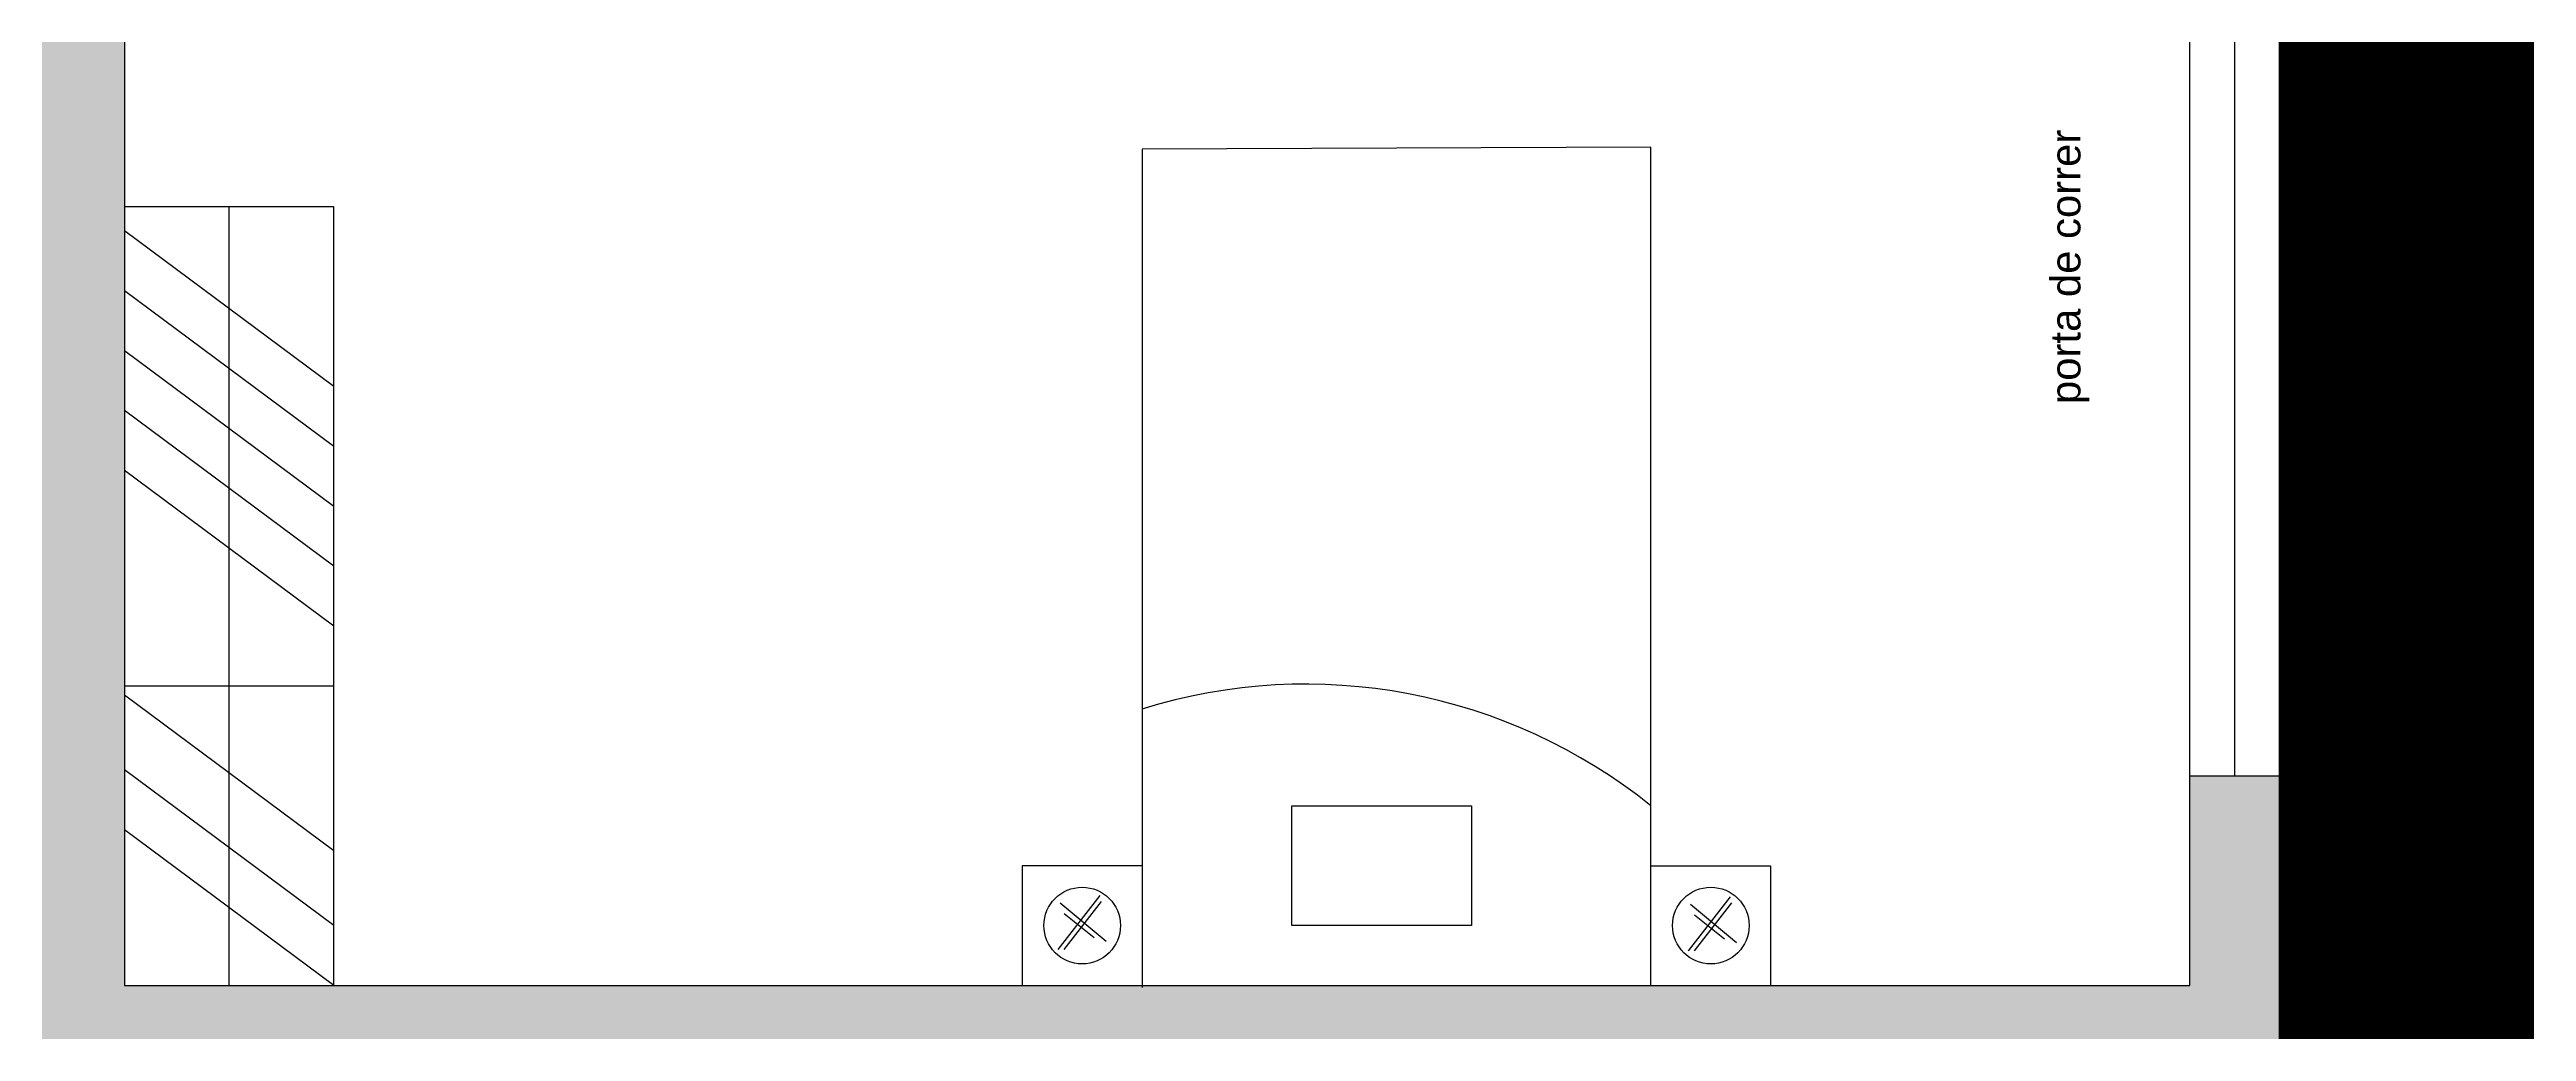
# Model space of a CAD drawing. Header units: millimetres. Extents: x -656 to 1500, y 0 to 1085.
# Drawn here: x 672.5 to 1086.2, y 372.3 to 536.3 of the extents above; entities that cross this region are included whole.
import ezdxf

# ---------------------------------------------------------------- set-up
doc = ezdxf.new("R2010")
doc.units = ezdxf.units.MM
for name, color, linetype, lineweight, true_color in [('1 - paredes', 7, 'Continuous', 25, 0x000000), ('2 - portas e janelas', 1, 'Continuous', 25, 0xff0000), ('3 - pisos e telhados', 4, 'Continuous', 25, 0x00ffff), ('4 - layouts dos objetos', 83, 'Continuous', 25, 0x63c85c), ('6 - legendas', 7, 'Continuous', 25, 0x000000)]:
    doc.layers.add(name, color=color, linetype=linetype, lineweight=lineweight, true_color=true_color)
doc.styles.add('textstyle21', font='')
doc.styles.get('textstyle21').set_extended_font_data('Arial')

msp = doc.modelspace()

# ---------------------------------------------------------------- hatches: boundary and pattern name
at = {"layer": '1 - paredes', "true_color": 0xa0a0a4}
msp.add_hatch(color=252, dxfattribs=at).paths.add_polyline_path([(685, 625), (685, 380), (1030, 380), (1030, 415), (1045, 415), (1045, 365), (1000, 365), (1000, 355), (985, 355), (985, 365), (670, 365), (670, 640), (695, 640), (695, 625)])
at = {"layer": '3 - pisos e telhados', "true_color": 0xdfc591}
h = msp.add_hatch(dxfattribs=at)
h.set_pattern_fill('ACAD_ISO02W100', color=31, scale=4, angle=-45, style=0)
h.set_pattern_definition([(45, (0, 0), (-0.088388348, 0.088388348), [])])
h.paths.add_polyline_path([(1045, 1065), (1480, 1065), (1480, 365), (1045, 365)])

# ---------------------------------------------------------------- linework, layer by layer
at = {"layer": '1 - paredes'}
for p, q in [((685, 625), (685, 380)), ((1030, 380), (1030, 415)), ((1030, 415), (1045, 415)), ((1045, 365), (1045, 415)), ((685, 380), (1030, 380))]:
    msp.add_line(p, q, dxfattribs=at)
at = {"layer": '2 - portas e janelas'}
for p, q in [((1030, 415), (1030, 590)), ((1037.5, 590), (1037.5, 415)), ((1045, 590), (1045, 415)), ((1030, 415), (1045, 415))]:
    msp.add_line(p, q, dxfattribs=at)
at = {"layer": '3 - pisos e telhados', "color": 43, "true_color": 0xc38c48}
msp.add_line((1045, 365), (1045, 1065), dxfattribs=at)
at = {"layer": '4 - layouts dos objetos'}
for p, q in [((940, 520), (854.99, 519.64)), ((854.99, 519.64), (854.99, 379.64)), ((940, 380), (940, 520)), ((720, 510), (685, 510)), ((685, 510), (685, 380)), ((702.5, 380), (702.5, 510)), ((720, 380), (720, 510)), ((720, 480), (685, 506)), ((720, 470), (685, 496)), ((720, 460), (685, 486)), ((720, 450), (685, 476)), ((720, 440), (685, 466)), ((720, 430), (685, 430)), ((720, 402.46), (685, 428.46)), ((720, 390), (685, 416)), ((880, 390), (880, 410)), ((880, 410), (910, 410)), ((910, 410), (910, 390)), ((720, 380), (685, 406)), ((854.99, 400), (834.99, 400)), ((834.99, 400), (834.99, 380)), ((940, 400), (960, 400)), ((960, 400), (960, 380)), ((841, 386), (848, 395)), ((841.3, 393.8), (849, 387.4)), ((842, 386), (848.2, 394)), ((946.3, 385.8), (953.3, 394.8)), ((946.6, 393.6), (954.3, 387.2)), ((947.3, 385.8), (953.5, 393.8)), ((842, 392), (847, 388)), ((910, 390), (880, 390)), ((947.3, 391.8), (952.3, 387.8)), ((685, 380), (720, 380)), ((834.99, 380), (854.99, 380)), ((854.99, 380), (940, 380)), ((940, 380), (940, 380)), ((940, 380), (960, 380))]:
    msp.add_line(p, q, dxfattribs=at)
for centre in [(845, 390), (950, 390)]:
    msp.add_circle(centre, 6.4, dxfattribs=at)
msp.add_arc((882.33, 338.33), 91.99, 51.1781, 107.293, dxfattribs=at)

# ---------------------------------------------------------------- texts
at = {"layer": '6 - legendas', "insert": (1010, 500), "char_height": 1, "attachment_point": 5, "rotation": 90, "style": 'textstyle21'}
msp.add_mtext('\\H5;porta de correr', dxfattribs=at)

doc.saveas('drawing.dxf')
